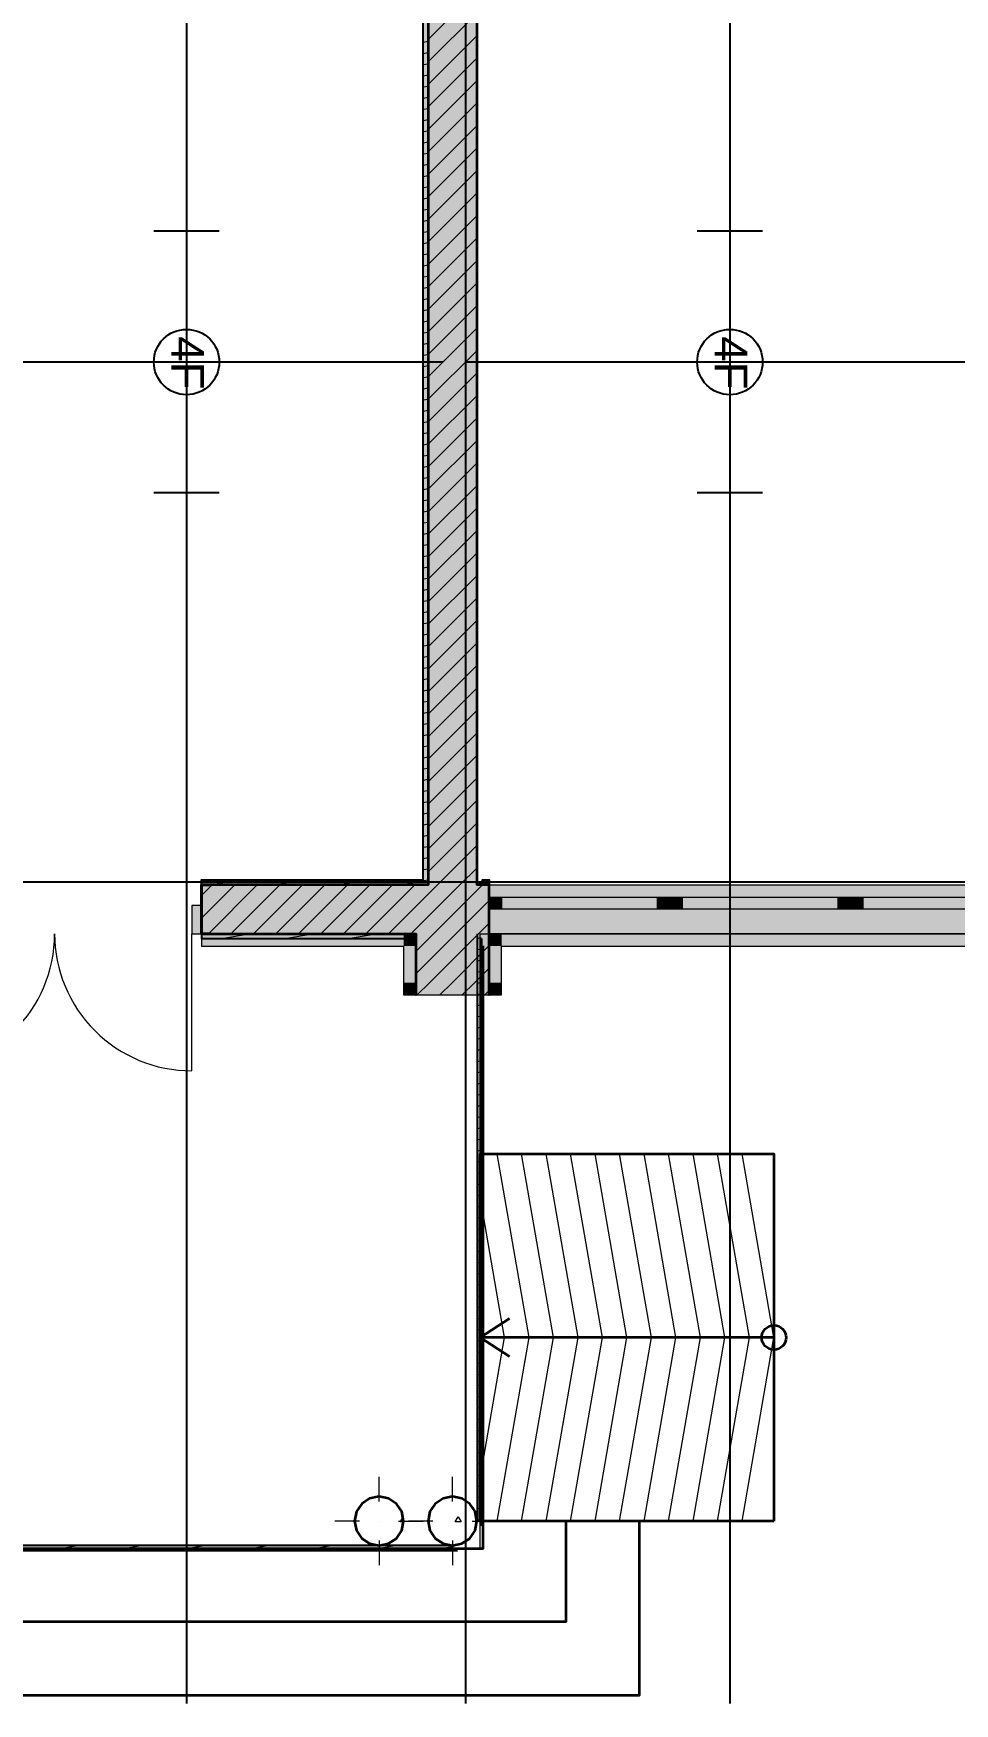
# Model space of a CAD drawing. Header units: inches. Extents: x 99 to 83418, y 65 to 21631.
# Drawn here: x 29867 to 33628, y 7742 to 14568 of the extents above; entities that cross this region are included whole.
import ezdxf

# ---------------------------------------------------------------- set-up
doc = ezdxf.new("R2010")
doc.units = ezdxf.units.IN
doc.header["$MEASUREMENT"] = 0
for name, color, linetype in [('A-Place', 50, 'Continuous'), ('lights', 1, 'Continuous'), ('PDF_Structural - Bearing', 7, 'Continuous')]:
    doc.layers.add(name, color=color, linetype=linetype)
doc.layers.add('PDF_Interior$-$Furniture$', color=7, linetype='Continuous', true_color=0x573938)
doc.styles.get("Standard").update_dxf_attribs({"font": 'arial.ttf'})

# ---------------------------------------------------------------- blocks, each defined once
blk = doc.blocks.new('4feet')
at = {"layer": 'lights'}
for p, q in [((2508.5, 2039.6), (2508.5, 1739.6)), ((3708.5, 2039.6), (3708.5, 1739.6)), ((2508.5, 1889.6), (2958.5, 1889.6)), ((3258.5, 1889.6), (3708.5, 1889.6))]:
    blk.add_line(p, q, dxfattribs=at)
blk.add_circle((3108.5, 1889.6), 150, dxfattribs=at)
at = {"layer": 'lights', "insert": (2989.7, 1969.6), "char_height": 150, "attachment_point": 1}
blk.add_mtext_dynamic_manual_height_columns('4F', width=300, gutter_width=12.5, heights=[0], dxfattribs=at)

msp = doc.modelspace()

# ---------------------------------------------------------------- linework, layer by layer
at = {"layer": 'A-Place'}
for p, q in [((30491.8, 19618.1), (30491.8, 7742)), ((31630.5, 18138.1), (31630.5, 7742)), ((32710.5, 18138.1), (32710.5, 7742)), ((31538.4, 13224.6), (7459.3, 13224.6)), ((38228, 13224.6), (31630.4, 13224.6)), ((41009.1, 11099.6), (7459.3, 11099.6))]:
    msp.add_line(p, q, dxfattribs=at)
at = {"layer": 'PDF_Interior$-$Furniture$', "color": 126, "lineweight": 25, "true_color": 0x008060}
for points in [[(31478, 17938.1), (31478, 11088.1), (30553, 11088.1), (30553, 11108.1), (31458, 11108.1), (31458, 17918.1)], [(31698, 11108.1), (31727.9, 11108.1), (31727.9, 11088.1), (31678, 11088.1)], [(31427.9, 10888.1), (30553, 10888.1), (30553, 10868.1), (31407.9, 10868.1)], [(31677.9, 10888.1), (31677.9, 8488.1)], [(31697.9, 8468.1), (31697.9, 10868.1)], [(28307.9, 8368.1), (31597.9, 8368.1)], [(31577.9, 8388.1), (28327.9, 8388.1)]]:
    msp.add_lwpolyline(points, dxfattribs=at)
at = {"layer": 'PDF_Interior$-$Furniture$', "color": 121, "lineweight": 13, "true_color": 0x80ffdf}
for points in [[(31478, 14534), (31458, 14530.4)], [(31478, 14488.3), (31458, 14484.7)], [(31478, 14442.6), (31458, 14439)], [(31478, 14396.9), (31458, 14393.4)], [(31478, 14351.2), (31458, 14347.7)], [(31478, 14305.5), (31458, 14302)], [(31478, 14259.8), (31458, 14256.3)], [(31478, 14214.1), (31458, 14210.6)], [(31478, 14168.4), (31458, 14164.9)], [(31478, 14122.7), (31458, 14119.2)], [(31478, 14077), (31458, 14073.5)], [(31478, 14031.3), (31458, 14027.8)], [(31478, 13985.6), (31458, 13982.1)], [(31478, 13939.9), (31458, 13936.4)], [(31478, 13894.2), (31458, 13890.7)], [(31478, 13848.5), (31458, 13845)], [(31478, 13802.9), (31458, 13799.3)], [(31478, 13757.2), (31458, 13753.6)], [(31478, 13711.5), (31458, 13707.9)], [(31478, 13665.8), (31458, 13662.2)], [(31478, 13620.1), (31458, 13616.6)], [(31478, 13574.4), (31458, 13570.9)], [(31478, 13528.7), (31458, 13525.2)], [(31478, 13483), (31458, 13479.5)], [(31478, 13437.3), (31458, 13433.8)], [(31478, 13391.6), (31458, 13388.1)], [(31478, 13345.9), (31458, 13342.4)], [(31478, 13300.2), (31458, 13296.7)], [(31478, 13254.5), (31458, 13251)], [(31478, 13208.8), (31458, 13205.3)], [(31478, 13163.1), (31458, 13159.6)], [(31478, 13117.4), (31458, 13113.9)], [(31478, 13071.7), (31458, 13068.2)], [(31478, 13026.1), (31458, 13022.5)], [(31478, 12980.4), (31458, 12976.8)], [(31478, 12934.7), (31458, 12931.1)], [(31478, 12889), (31458, 12885.4)], [(31478, 12843.3), (31458, 12839.8)], [(31478, 12797.6), (31458, 12794.1)], [(31478, 12751.9), (31458, 12748.4)], [(31478, 12706.2), (31458, 12702.7)], [(31478, 12660.5), (31458, 12657)], [(31478, 12614.8), (31458, 12611.3)], [(31478, 12569.1), (31458, 12565.6)], [(31478, 12523.4), (31458, 12519.9)], [(31478, 12477.7), (31458, 12474.2)], [(31478, 12432), (31458, 12428.5)], [(31478, 12386.3), (31458, 12382.8)], [(31478, 12340.6), (31458, 12337.1)], [(31478, 12294.9), (31458, 12291.4)], [(31478, 12249.3), (31458, 12245.7)], [(31478, 12203.6), (31458, 12200)], [(31478, 12157.9), (31458, 12154.3)], [(31478, 12112.2), (31458, 12108.6)], [(31478, 12066.5), (31458, 12062.9)], [(31478, 12020.8), (31458, 12017.3)], [(31478, 11975.1), (31458, 11971.6)], [(31478, 11929.4), (31458, 11925.9)], [(31478, 11883.7), (31458, 11880.2)], [(31478, 11838), (31458, 11834.5)], [(31478, 11792.3), (31458, 11788.8)], [(31478, 11746.6), (31458, 11743.1)], [(31478, 11700.9), (31458, 11697.4)], [(31478, 11655.2), (31458, 11651.7)], [(31478, 11609.5), (31458, 11606)], [(31478, 11563.8), (31458, 11560.3)], [(31478, 11518.1), (31458, 11514.6)], [(31478, 11472.5), (31458, 11468.9)], [(31478, 11426.8), (31458, 11423.2)], [(31478, 11381.1), (31458, 11377.5)], [(31478, 11335.4), (31458, 11331.8)], [(31478, 11289.7), (31458, 11286.1)], [(31478, 11244), (31458, 11240.5)], [(31478, 11198.3), (31458, 11194.8)], [(31478, 11152.6), (31458, 11149.1)], [(30707.4, 11108.1), (30594, 11088.1)], [(30966.6, 11108.1), (30853.2, 11088.1)], [(31225.7, 11108.1), (31112.3, 11088.1)], [(31462, 11104.1), (31371.5, 11088.1)], [(31478, 11106.9), (31462, 11104.1)], [(31727.9, 11105.3), (31688.1, 11098.3)], [(30755.5, 10888.1), (30642.1, 10868.1)], [(31014.6, 10888.1), (30901.2, 10868.1)], [(31273.8, 10888.1), (31160.4, 10868.1)], [(31695, 10871), (31677.9, 10868)], [(31697.9, 10825.8), (31677.9, 10822.3)], [(31697.9, 10780.1), (31677.9, 10776.6)], [(31697.9, 10734.4), (31677.9, 10730.9)], [(31697.9, 10688.7), (31677.9, 10685.2)], [(31697.9, 10643), (31677.9, 10639.5)], [(31697.9, 10597.3), (31677.9, 10593.8)], [(31697.9, 10551.6), (31677.9, 10548.1)], [(31697.9, 10506), (31677.9, 10502.4)], [(31697.9, 10460.3), (31677.9, 10456.7)], [(31697.9, 10414.6), (31677.9, 10411)], [(31697.9, 10368.9), (31677.9, 10365.3)], [(31697.9, 10323.2), (31677.9, 10319.6)], [(31697.9, 10277.5), (31677.9, 10274)], [(31697.9, 10231.8), (31677.9, 10228.3)], [(31697.9, 10186.1), (31677.9, 10182.6)], [(31697.9, 10140.4), (31677.9, 10136.9)], [(31697.9, 10094.7), (31677.9, 10091.2)], [(31697.9, 10049), (31677.9, 10045.5)], [(31697.9, 10003.3), (31677.9, 9999.8)], [(31697.9, 9957.6), (31677.9, 9954.1)], [(31697.9, 9911.9), (31677.9, 9908.4)], [(31697.9, 9866.2), (31677.9, 9862.7)], [(31697.9, 9820.5), (31677.9, 9817)], [(31697.9, 9774.8), (31677.9, 9771.3)], [(31697.9, 9729.2), (31677.9, 9725.6)], [(31697.9, 9683.5), (31677.9, 9679.9)], [(31697.9, 9637.8), (31677.9, 9634.2)], [(31697.9, 9592.1), (31677.9, 9588.5)], [(31697.9, 9546.4), (31677.9, 9542.8)], [(31697.9, 9500.7), (31677.9, 9497.2)], [(31697.9, 9455), (31677.9, 9451.5)], [(31697.9, 9409.3), (31677.9, 9405.8)], [(31697.9, 9363.6), (31677.9, 9360.1)], [(31697.9, 9317.9), (31677.9, 9314.4)], [(31697.9, 9272.2), (31677.9, 9268.7)], [(31697.9, 9226.5), (31677.9, 9223)], [(31697.9, 9180.8), (31677.9, 9177.3)], [(31697.9, 9135.1), (31677.9, 9131.6)], [(31697.9, 9089.4), (31677.9, 9085.9)], [(31697.9, 9043.7), (31677.9, 9040.2)], [(31697.9, 8998), (31677.9, 8994.5)], [(31697.9, 8952.3), (31677.9, 8948.8)], [(31697.9, 8906.7), (31677.9, 8903.1)], [(31697.9, 8861), (31677.9, 8857.4)], [(31697.9, 8815.3), (31677.9, 8811.7)], [(31697.9, 8769.6), (31677.9, 8766)], [(31697.9, 8723.9), (31677.9, 8720.4)], [(31697.9, 8678.2), (31677.9, 8674.7)], [(31697.9, 8632.5), (31677.9, 8629)], [(31697.9, 8586.8), (31677.9, 8583.3)], [(31697.9, 8541.1), (31677.9, 8537.6)], [(31697.9, 8495.4), (31677.9, 8491.9)], [(30052.8, 8388.1), (29939.4, 8368.1)], [(30312, 8388.1), (30198.5, 8368.1)], [(30571.1, 8388.1), (30457.7, 8368.1)], [(30830.2, 8388.1), (30716.8, 8368.1)], [(31089.4, 8388.1), (30976, 8368.1)], [(31348.5, 8388.1), (31235.1, 8368.1)], [(31582.3, 8383.6), (31494.3, 8368.1)]]:
    msp.add_lwpolyline(points, dxfattribs=at)
at = {"layer": 'PDF_Interior$-$Furniture$', "color": 7, "lineweight": 0, "true_color": 0xffffff, "transparency": 33554559}
for points in [[(31478, 17938.1), (31458, 17918.1), (31478, 11088.1), (31458, 11108.1)], [(30553, 11108.1), (30553, 11088.1), (31458, 11108.1), (31478, 11088.1)], [(31727.9, 11088.1), (31727.9, 11108.1), (31678, 11088.1), (31698, 11108.1)], [(30553, 10888.1), (30553, 10868.1), (31427.9, 10888.1), (31407.9, 10868.1)], [(31697.9, 10868.1), (31677.9, 10888.1), (31697.9, 8468.1), (31677.9, 8488.1)], [(31597.9, 8368.1), (31577.9, 8388.1), (28307.9, 8368.1), (28327.9, 8388.1)]]:
    msp.add_solid(points, dxfattribs=at)
at = {"layer": 'PDF_Structural - Bearing', "color": 123, "lineweight": 18, "true_color": 0x71cebe}
msp.add_lwpolyline([(11977.9, 19838.1), (11977.9, 10888.1), (28215.4, 10888.1), (28215.4, 8375.6), (31690.3, 8375.6), (31690.3, 10888.1), (38178, 10888.1), (38178, 19838.1)], close=True, dxfattribs=at)
at = {"layer": 'PDF_Structural - Bearing', "lineweight": 35}
for points in [[(31478, 18138.1), (31478, 18101.1), (31478, 18138.1), (31563, 18138.1), (31478, 18138.1), (31478, 11088.1), (30553, 11088.1), (30553, 11003.1), (30553, 10888.1), (31427.9, 10888.1), (31427.9, 10688.1), (31427.9, 10638.1), (31427.9, 10688.1)], [(31727.9, 10688.1), (31727.9, 10638.1), (31727.9, 10688.1), (31727.9, 10888.1), (31727.9, 10988.1), (31727.9, 11038.1), (31727.9, 11088.1), (31678, 11088.1), (31678, 17938.1), (34727.9, 17938.1), (34727.9, 15813.1), (34927.9, 15813.1), (37978, 15813.1), (37978, 12588.1), (38178, 12588.1), (38178, 15738.1), (38378, 15738.1)], [(30553, 10888.1), (30590, 10888.1), (30553, 10888.1), (30553, 11003.1), (30553, 11088.1), (30590, 11088.1), (30553, 11088.1), (30590, 11088.1)], [(30553, 11088.1), (30553, 11003.1), (30553, 10888.1), (30590, 10888.1)], [(28227.9, 10638.1), (28227.9, 8375.6), (31702.9, 8375.7), (31702.9, 10838.2)], [(32890.3, 9238.1), (31690.3, 9238.1), (31810.5, 9315.2)], [(31690.3, 9238.1), (31810.5, 9161)], [(32340.4, 8488.1), (32340.4, 7775.6), (27627.9, 7775.6), (27627.9, 8488.1)], [(32040.4, 8488.1), (32040.4, 8075.6), (27927.9, 8075.6), (27927.9, 8488.1)]]:
    msp.add_lwpolyline(points, dxfattribs=at)
at = {"layer": 'PDF_Structural - Bearing', "color": 11, "lineweight": 9, "true_color": 0xfe847a}
for points in [[(31478, 14543), (31678, 14743)], [(31478, 14451), (31678, 14651)], [(31478, 14359.1), (31678, 14559.1)], [(31478, 14267.2), (31678, 14467.2)], [(31478, 14175.3), (31678, 14375.3)], [(31478, 14083.3), (31678, 14283.3)], [(31478, 13991.4), (31678, 14191.4)], [(31478, 13899.5), (31678, 14099.5)], [(31478, 13807.6), (31678, 14007.6)], [(31478, 13715.7), (31678, 13915.7)], [(31478, 13623.7), (31678, 13823.7)], [(31478, 13531.8), (31678, 13731.8)], [(31478, 13439.9), (31678, 13639.9)], [(31478, 13348), (31678, 13548)], [(31478, 13256), (31678, 13456)], [(31478, 13164.1), (31678, 13364.1)], [(31478, 13072.2), (31678, 13272.2)], [(31478, 12980.3), (31678, 13180.3)], [(31478, 12888.3), (31678, 13088.3)], [(31478, 12796.4), (31678, 12996.4)], [(31478, 12704.5), (31678, 12904.5)], [(31478, 12612.6), (31678, 12812.6)], [(31478, 12520.6), (31678, 12720.6)], [(31478, 12428.7), (31678, 12628.7)], [(31478, 12336.8), (31678, 12536.8)], [(31478, 12244.9), (31678, 12444.9)], [(31478, 12152.9), (31678, 12352.9)], [(31478, 12061), (31678, 12261)], [(31478, 11969.1), (31678, 12169.1)], [(31478, 11877.2), (31678, 12077.2)], [(31478, 11785.3), (31678, 11985.3)], [(31478, 11693.3), (31678, 11893.3)], [(31478, 11601.4), (31678, 11801.4)], [(31478, 11509.5), (31678, 11709.5)], [(31478, 11417.6), (31678, 11617.6)], [(31478, 11325.6), (31678, 11525.6)], [(31478, 11233.7), (31678, 11433.7)], [(31478, 11141.8), (31678, 11341.8)], [(31316.2, 10888.1), (31516.2, 11088.1), (31678, 11249.9)], [(31408.1, 10888.1), (31608.1, 11088.1), (31678, 11157.9)], [(30553, 10952.2), (30688.9, 11088.1)], [(30553, 11044.1), (30597, 11088.1)], [(30580.8, 10888.1), (30780.8, 11088.1)], [(30672.8, 10888.1), (30872.8, 11088.1)], [(30764.7, 10888.1), (30964.7, 11088.1)], [(30856.6, 10888.1), (31056.6, 11088.1)], [(30948.5, 10888.1), (31148.5, 11088.1)], [(31040.5, 10888.1), (31240.5, 11088.1)], [(31132.4, 10888.1), (31332.4, 11088.1)], [(31224.3, 10888.1), (31424.3, 11088.1)], [(31427.9, 10815.9), (31500.1, 10888.1), (31700.1, 11088.1)], [(31427.9, 10724), (31592, 10888.1), (31727.9, 11024)], [(31433.9, 10638.1), (31483.9, 10688.1), (31683.9, 10888.1), (31727.9, 10932.1)], [(31525.8, 10638.1), (31575.8, 10688.1), (31727.9, 10840.1)], [(31617.8, 10638.1), (31667.8, 10688.1), (31727.9, 10748.2)], [(31709.7, 10638.1), (31727.9, 10656.3)]]:
    msp.add_lwpolyline(points, dxfattribs=at)
at = {"layer": 'PDF_Structural - Bearing', "lineweight": 13}
for points in [[(31727.9, 11088.1), (34677.9, 11088.1), (34677.9, 11038.1), (34677.9, 10988.1), (34677.9, 11038.1), (34627.9, 11038.1), (34627.9, 10988.1), (34677.9, 10988.1), (34677.9, 10888.1), (31727.9, 10888.1), (31727.9, 10988.1), (31727.9, 11038.1)], [(31727.9, 11038.1), (31777.9, 11038.1), (31777.9, 10988.1), (31727.9, 10988.1)], [(32465.4, 11038.1), (32515.4, 11038.1), (32515.4, 10988.1), (32465.4, 10988.1), (32415.4, 10988.1), (32415.4, 11038.1)], [(33202.9, 11038.1), (33252.9, 11038.1), (33252.9, 10988.1), (33202.9, 10988.1), (33152.9, 10988.1), (33152.9, 11038.1)]]:
    msp.add_lwpolyline(points, close=True, dxfattribs=at)
at = {"layer": 'PDF_Structural - Bearing', "color": 30, "lineweight": 20, "true_color": 0xff6600}
msp.add_lwpolyline([(30553, 11003.1), (30513, 11003.1), (30513, 10888.1), (30553, 10888.1)], close=True, dxfattribs=at)
at = {"layer": 'PDF_Structural - Bearing', "lineweight": 13}
for points in [[(31777.9, 11038.1), (32415.4, 11038.1)], [(32515.4, 11038.1), (33152.9, 11038.1)], [(33252.9, 11038.1), (33890.4, 11038.1)], [(32415.4, 10988.1), (31777.9, 10988.1)], [(33152.9, 10988.1), (32515.4, 10988.1)], [(33890.4, 10988.1), (33252.9, 10988.1)]]:
    msp.add_lwpolyline(points, dxfattribs=at)
at = {"layer": 'PDF_Structural - Bearing', "color": 30, "lineweight": 18, "true_color": 0xff6600}
msp.add_lwpolyline([(29393, 10888.1), (29393, 10328.1, 0.414208), (29953, 10888.1, 0.414241), (30513, 10328.1), (30513, 10888.1)], format="xyb", dxfattribs=at)
at = {"layer": 'PDF_Structural - Bearing', "color": 251, "lineweight": 18, "true_color": 0x6a6a6a}
for points in [[(31427.9, 10688.1), (31427.9, 10888.1), (31377.9, 10888.1), (30553, 10888.1), (30553, 10838.1), (31377.9, 10838.1), (31377.9, 10688.1), (31377.9, 10638.1), (31727.9, 10638.1)], [(34677.9, 10688.1), (34677.9, 10888.1), (34627.9, 10888.1), (31727.9, 10888.1), (31727.9, 10838.1), (31727.9, 10688.1)], [(31427.9, 10638.1), (31727.9, 10638.1), (31777.9, 10638.1), (31777.9, 10838.1), (34627.9, 10838.1), (34627.9, 10688.1), (34627.9, 10638.1), (34977.9, 10638.1)]]:
    msp.add_lwpolyline(points, dxfattribs=at)
at = {"layer": 'PDF_Structural - Bearing', "lineweight": 35}
msp.add_lwpolyline([(32890.3, 8488.1), (31690.3, 8488.1), (31690.3, 9988.1), (32890.3, 9988.1)], close=True, dxfattribs=at)
at = {"layer": 'PDF_Structural - Bearing', "color": 8, "lineweight": 15, "true_color": 0x7f7f7f}
for points in [[(31760.1, 8488.1), (31890.3, 9238.1), (31760.1, 9988.1)], [(31860.1, 8488.1), (31990.3, 9238.1), (31860.1, 9988.1)], [(31960.1, 8488.1), (32090.3, 9238.1), (31960.1, 9988.1)], [(32060.1, 8488.1), (32190.3, 9238.1), (32060.1, 9988.1)], [(32160.1, 8488.1), (32290.3, 9238.1), (32160.1, 9988.1)], [(32260.1, 8488.1), (32390.3, 9238.1), (32260.1, 9988.1)], [(32360.1, 8488.1), (32490.3, 9238.1), (32360.1, 9988.1)], [(32460.1, 8488.1), (32590.3, 9238.1), (32460.1, 9988.1)], [(32560.1, 8488.1), (32690.3, 9238.1), (32560.1, 9988.1)], [(32660.1, 8488.1), (32790.3, 9238.1), (32660.1, 9988.1)], [(32760.1, 8488.1), (32890.3, 9238.1), (32760.1, 9988.1)], [(31690.3, 8662.2), (31790.3, 9238.1), (31690.3, 9814)]]:
    msp.add_lwpolyline(points, dxfattribs=at)
at = {"layer": 'PDF_Structural - Bearing', "color": 1, "lineweight": 0}
for points in [[(31277.8, 8568.1), (31277.8, 8668.1)], [(31577.8, 8568.1), (31577.8, 8668.1)], [(31197.8, 8488.1), (31097.8, 8488.1)], [(31277.8, 8488.1), (31277.8, 8488.1)], [(31357.8, 8488.1), (31457.8, 8488.1)], [(31497.8, 8488.1), (31397.8, 8488.1)], [(31577.8, 8488.1), (31577.8, 8488.1)], [(31657.8, 8488.1), (31757.8, 8488.1)], [(31277.8, 8408.1), (31277.8, 8308.1)], [(31577.8, 8408.1), (31577.8, 8308.1)]]:
    msp.add_lwpolyline(points, dxfattribs=at)
at = {"layer": 'PDF_Structural - Bearing', "color": 14, "lineweight": 35, "true_color": 0xa80f02}
for points in [[(31177.8, 8488.1), (31185.4, 8449.8), (31207.1, 8417.4), (31239.5, 8395.7), (31277.8, 8388.1), (31316.1, 8395.7), (31348.5, 8417.4), (31370.2, 8449.8), (31377.8, 8488.1), (31370.2, 8526.4), (31348.5, 8558.8), (31316.1, 8580.5), (31277.8, 8588.1), (31239.5, 8580.5), (31207.1, 8558.8), (31185.4, 8526.4)], [(31477.8, 8488.1), (31485.4, 8449.8), (31507.1, 8417.4), (31539.5, 8395.7), (31577.8, 8388.1), (31616.1, 8395.7), (31648.5, 8417.4), (31670.2, 8449.8), (31677.8, 8488.1), (31670.2, 8526.4), (31648.5, 8558.8), (31616.1, 8580.5), (31577.8, 8588.1), (31539.5, 8580.5), (31507.1, 8558.8), (31485.4, 8526.4)]]:
    msp.add_lwpolyline(points, close=True, dxfattribs=at)
at = {"layer": 'PDF_Structural - Bearing', "color": 85, "lineweight": 9, "true_color": 0x68b353}
msp.add_lwpolyline([(31377.1, 8484.7), (31363.8, 8484.7), (31374.7, 8503.6)], dxfattribs=at)
msp.add_lwpolyline([(31613.2, 8484.7), (31588.8, 8484.7), (31601, 8505.9)], close=True, dxfattribs=at)
at = {"layer": 'PDF_Structural - Bearing', "lineweight": 35}
msp.add_circle((32890.3, 9238.1), 50, dxfattribs=at)
at = {"layer": 'PDF_Structural - Bearing', "lineweight": 0}
for centre in [(31277.8, 8488.2), (31577.8, 8488.2)]:
    msp.add_circle(centre, 100, dxfattribs=at)
at = {"layer": 'PDF_Structural - Bearing', "color": 7, "lineweight": 0, "true_color": 0xffffff, "transparency": 33554559}
for points in [[(31478, 11088.1), (31478, 18138.1), (31678, 11088.1), (31678, 18138.1)], [(30553, 10888.1), (30553, 11088.1), (31727.9, 10888.1), (31727.9, 11088.1)], [(31727.9, 10888.1), (31727.9, 11088.1), (34677.9, 10888.1), (34677.9, 11088.1)], [(30553, 11003.1), (30513, 11003.1), (30553, 10888.1), (30513, 10888.1)], [(31727.9, 11038.1), (31727.9, 10988.1), (31777.9, 11038.1), (31777.9, 10988.1)], [(32415.4, 10988.1), (32415.4, 11038.1), (31777.9, 10988.1), (31777.9, 11038.1)], [(32465.4, 10988.1), (32465.4, 11038.1), (32415.4, 10988.1), (32415.4, 11038.1)], [(32465.4, 11038.1), (32465.4, 10988.1), (32515.4, 11038.1), (32515.4, 10988.1)], [(33152.9, 10988.1), (33152.9, 11038.1), (32515.4, 10988.1), (32515.4, 11038.1)], [(33202.9, 10988.1), (33202.9, 11038.1), (33152.9, 10988.1), (33152.9, 11038.1)], [(33202.9, 11038.1), (33202.9, 10988.1), (33252.9, 11038.1), (33252.9, 10988.1)], [(33890.4, 10988.1), (33890.4, 11038.1), (33252.9, 10988.1), (33252.9, 11038.1)], [(31377.9, 10888.1), (31377.9, 10838.1), (30553, 10888.1), (30553, 10838.1)], [(31377.9, 10838.1), (31427.9, 10888.1), (31427.9, 10838.1)], [(31377.9, 10838.1), (31377.9, 10888.1), (31427.9, 10888.1)], [(31727.9, 10688.1), (31427.9, 10688.1), (31727.9, 10888.1), (31427.9, 10888.1)], [(31777.9, 10888.1), (31777.9, 10838.1), (31727.9, 10888.1)], [(31777.9, 10838.1), (31727.9, 10838.1), (31727.9, 10888.1)], [(31777.9, 10838.1), (31777.9, 10888.1), (34627.9, 10838.1), (34627.9, 10888.1)], [(31377.9, 10838.1), (31427.9, 10838.1), (31377.9, 10688.1), (31427.9, 10688.1)], [(31777.9, 10688.1), (31727.9, 10688.1), (31777.9, 10838.1), (31727.9, 10838.1)], [(31427.9, 10688.1), (31427.9, 10638.1), (31377.9, 10638.1)], [(31427.9, 10688.1), (31377.9, 10638.1), (31377.9, 10688.1)], [(31427.9, 10638.1), (31427.9, 10688.1), (31727.9, 10638.1), (31727.9, 10688.1)], [(31777.9, 10688.1), (31777.9, 10638.1), (31727.9, 10688.1)], [(31727.9, 10688.1), (31777.9, 10638.1), (31727.9, 10638.1)]]:
    msp.add_solid(points, dxfattribs=at)

# ---------------------------------------------------------------- block references
at = {"layer": 'A-Place', "xscale": 0.8908195407415311, "yscale": 0.8908195407415311, "zscale": 0.8908195407415311, "rotation": 270}
for p in [(28808.5, 15993.7), (31027.3, 15993.7)]:
    msp.add_blockref('4feet', p, dxfattribs=at)

doc.saveas('drawing.dxf')
